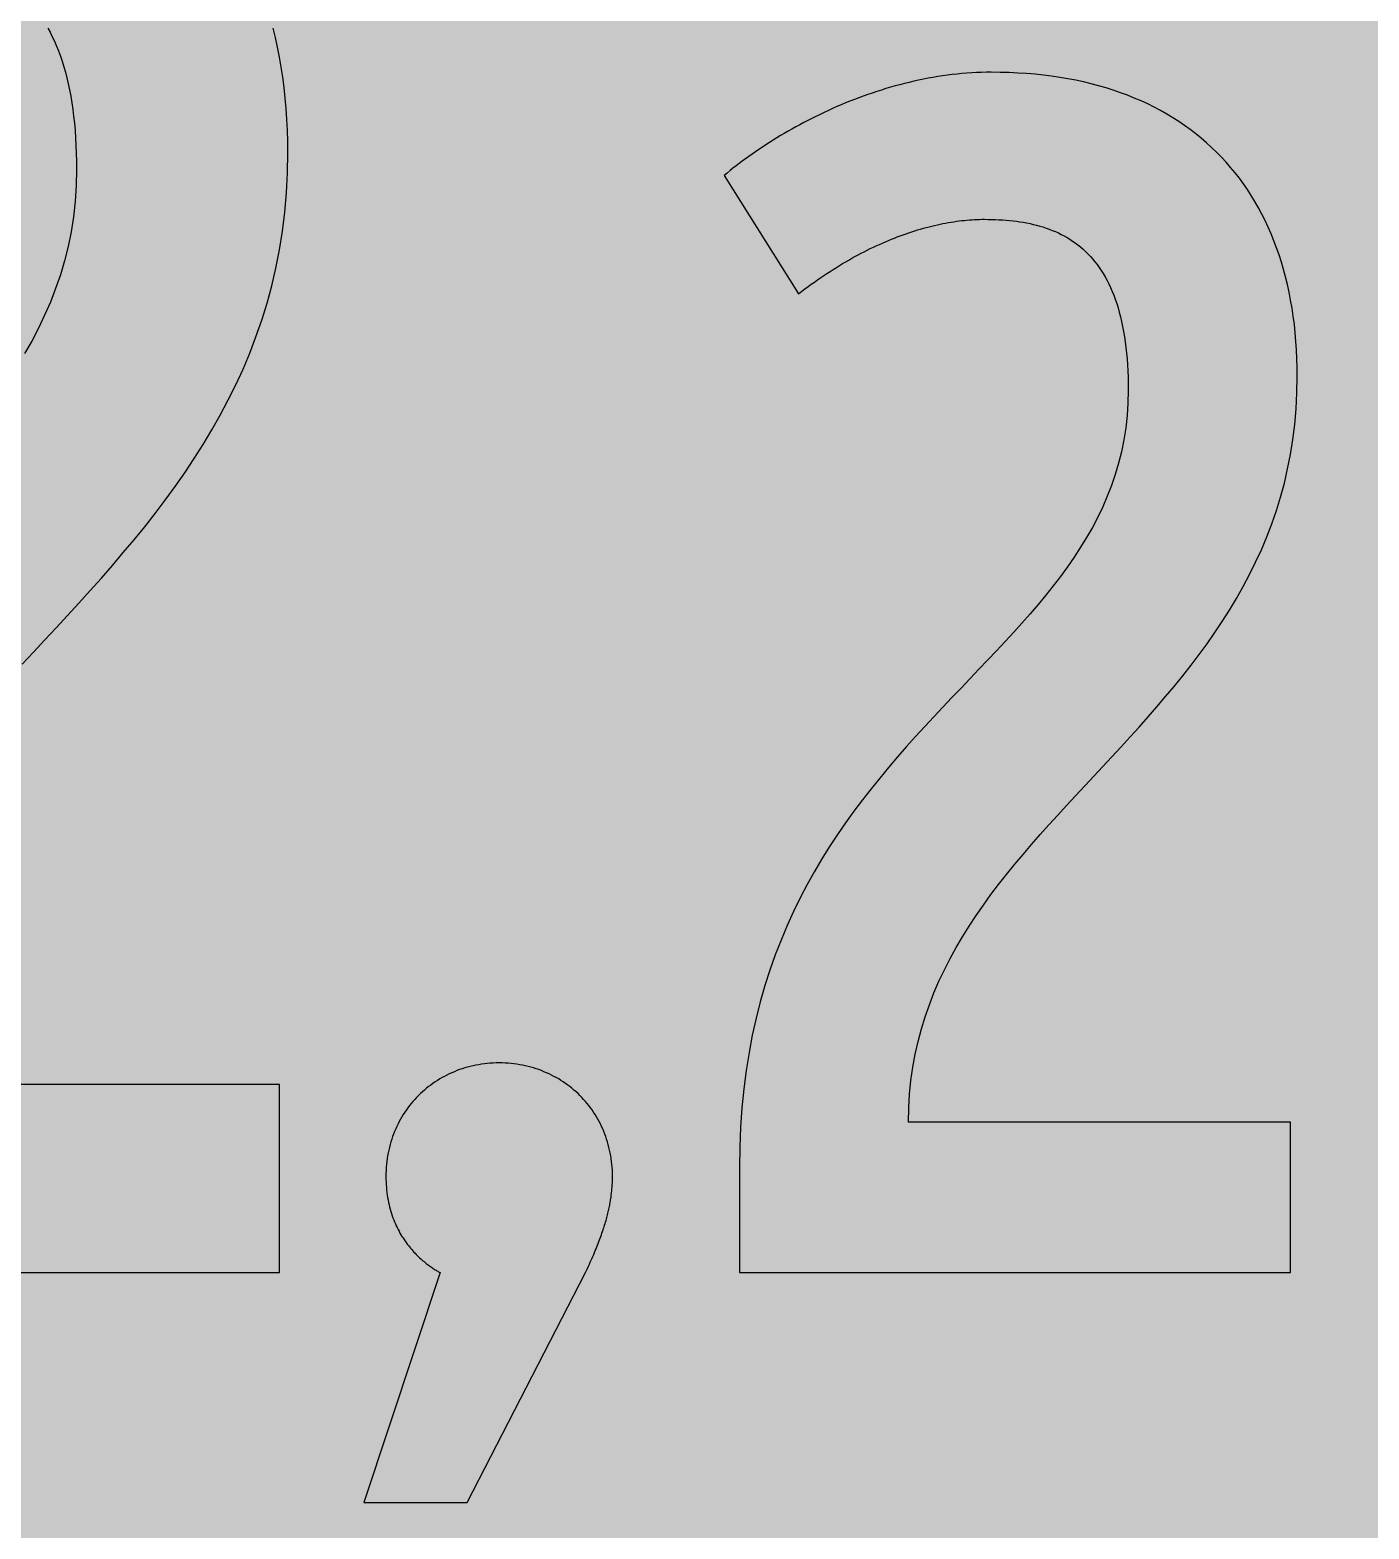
# Model space of a CAD drawing. Header units: millimetres. Extents: x 0 to 212, y 0 to 212.
# Drawn here: x 67.1 to 134.2, y 57.8 to 132.8 of the extents above; entities that cross this region are included whole.
import ezdxf

# ---------------------------------------------------------------- set-up
doc = ezdxf.new("R2010")
doc.units = ezdxf.units.MM

msp = doc.modelspace()

# ---------------------------------------------------------------- hatches: boundary and pattern name
for color, points in [(254, [(211.7189, 105.8869), (211.709, 107.2007), (211.6861, 108.5139), (211.6455, 109.8245), (211.5871, 111.1326), (211.5134, 112.4407), (211.4245, 113.7437), (211.3204, 115.0468), (211.201, 116.3447), (211.0638, 117.6426), (210.9114, 118.9355), (210.7413, 120.2258), (210.5584, 121.5136), (210.3577, 122.7988), (210.1418, 124.079), (209.9107, 125.3566), (209.6643, 126.6292), (209.4027, 127.8992), (209.1258, 129.1641), (208.8337, 130.4239), (208.5264, 131.6812), (208.2038, 132.936), (207.866, 134.1831), (207.5104, 135.4277), (207.1421, 136.6647), (206.7611, 137.8991), (206.3623, 139.1285), (205.9483, 140.3502), (205.5216, 141.5694), (205.0771, 142.781), (204.6199, 143.9901), (204.1474, 145.1915), (203.6623, 146.3853), (203.1619, 147.574), (202.6463, 148.7576), (202.1154, 149.9362), (201.5693, 151.1046), (201.0105, 152.2705), (200.439, 153.4262), (199.8523, 154.5768), (199.2503, 155.7198), (198.6356, 156.8577), (198.0057, 157.9855), (197.3605, 159.1081), (196.7052, 160.2232), (196.0321, 161.3281), (195.3489, 162.4279), (194.6504, 163.5176), (193.9366, 164.6022), (193.2102, 165.6766), (192.471, 166.7434), (191.7167, 167.8), (190.9521, 168.849), (190.1698, 169.8904), (189.3773, 170.9217), (188.5696, 171.9428), (187.7517, 172.9562), (186.9161, 173.9621), (186.0702, 174.9552), (185.2117, 175.9407), (184.338, 176.9161), (183.454, 177.8838), (182.5549, 178.8389), (181.643, 179.7837), (180.721, 180.7185), (179.7837, 181.643), (178.8389, 182.5549), (177.8838, 183.454), (176.9161, 184.338), (175.9407, 185.2117), (174.9552, 186.0702), (173.9621, 186.9161), (172.9562, 187.7492), (171.9428, 188.5696), (170.9217, 189.3773), (169.8904, 190.1698), (168.849, 190.9496), (167.8, 191.7167), (166.7408, 192.471), (165.6766, 193.2102), (164.6022, 193.9366), (163.5176, 194.6504), (162.4279, 195.3489), (161.3281, 196.0321), (160.2232, 196.7052), (159.1081, 197.3631), (157.9855, 198.0057), (156.8577, 198.6356), (155.7198, 199.2503), (154.5768, 199.8523), (153.4262, 200.439), (152.2705, 201.0131), (151.1046, 201.5719), (149.9362, 202.1154), (148.7576, 202.6463), (147.574, 203.1619), (146.3853, 203.6623), (145.1889, 204.15), (143.9875, 204.6199), (142.781, 205.0796), (141.5694, 205.5216), (140.3502, 205.9483), (139.1285, 206.3623), (137.8991, 206.7611), (136.6647, 207.1446), (135.4252, 207.5129), (134.1831, 207.866), (132.9334, 208.2038), (131.6812, 208.5264), (130.4239, 208.8337), (129.1641, 209.1284), (127.8966, 209.4052), (126.6292, 209.6668), (125.3541, 209.9132), (124.0765, 210.1444), (122.7963, 210.3603), (121.5136, 210.5584), (120.2258, 210.7438), (118.9355, 210.9114), (117.6401, 211.0638), (116.3447, 211.201), (115.0468, 211.3229), (113.7437, 211.4271), (112.4382, 211.516), (111.1326, 211.5896), (109.8245, 211.6455), (108.5113, 211.6861), (107.1982, 211.7115), (105.885, 211.7192), (104.5693, 211.7115), (103.2561, 211.6861), (101.9454, 211.6455), (100.6373, 211.5896), (99.3292, 211.516), (98.0262, 211.4271), (96.7232, 211.3229), (95.4253, 211.201), (94.1273, 211.0638), (92.8345, 210.9114), (91.5441, 210.7438), (90.2564, 210.5584), (88.9711, 210.3603), (87.691, 210.1444), (86.4133, 209.9132), (85.1408, 209.6668), (83.8708, 209.4052), (82.6059, 209.1284), (81.346, 208.8337), (80.0887, 208.5264), (78.834, 208.2038), (77.5868, 207.866), (76.3422, 207.5129), (75.1053, 207.1446), (73.8708, 206.7611), (72.6415, 206.3623), (71.4197, 205.9483), (70.2005, 205.5216), (68.9889, 205.0796), (67.7799, 204.6199), (66.5785, 204.15), (65.3847, 203.6623), (64.196, 203.1619), (63.0123, 202.6463), (61.8338, 202.1154), (60.6628, 201.5719), (59.4995, 201.0131), (58.3438, 200.439), (57.1932, 199.8523), (56.0502, 199.2503), (54.9123, 198.6356), (53.7845, 198.0057), (52.6618, 197.3631), (51.5468, 196.7052), (50.4419, 196.0321), (49.342, 195.3489), (48.2524, 194.6504), (47.1678, 193.9366), (46.0934, 193.2102), (45.0266, 192.471), (43.9699, 191.7167), (42.9209, 190.9496), (41.8795, 190.1698), (40.8483, 189.3773), (39.8272, 188.5696), (38.8137, 187.7492), (37.8079, 186.9161), (36.8148, 186.0702), (35.8292, 185.2117), (34.8539, 184.338), (33.8861, 183.454), (32.9311, 182.5549), (31.9862, 181.643), (31.049, 180.7185), (30.1269, 179.7837), (29.2151, 178.8389), (28.3159, 177.8838), (27.432, 176.9161), (26.5582, 175.9407), (25.6997, 174.9552), (24.8539, 173.9621), (24.0208, 172.9562), (23.2004, 171.9428), (22.3926, 170.9217), (21.6002, 169.8904), (20.8204, 168.849), (20.0533, 167.8), (19.2989, 166.7434), (18.5598, 165.6766), (17.8333, 164.6022), (17.1196, 163.5176), (16.4211, 162.4279), (15.7378, 161.3281), (15.0647, 160.2232), (14.4069, 159.1081), (13.7643, 157.9855), (13.1343, 156.8577), (12.5197, 155.7198), (11.9177, 154.5768), (11.3309, 153.4262), (10.7569, 152.2705), (10.1981, 151.1046), (9.6545, 149.9362), (9.1237, 148.7576), (8.6081, 147.574), (8.1077, 146.3853), (7.62, 145.1915), (7.1501, 143.9901), (6.6904, 142.781), (6.2484, 141.5694), (5.8217, 140.3502), (5.4077, 139.1285), (5.0089, 137.8991), (4.6253, 136.6647), (4.257, 135.4277), (3.904, 134.1831), (3.5662, 132.936), (3.2436, 131.6812), (2.9362, 130.4239), (2.6416, 129.1641), (2.3647, 127.8992), (2.1031, 126.6292), (1.8567, 125.3566), (1.6256, 124.079), (1.4097, 122.7988), (1.2116, 121.5136), (1.0262, 120.2258), (0.8585, 118.9355), (0.7061, 117.6426), (0.569, 116.3447), (0.447, 115.0468), (0.3429, 113.7437), (0.254, 112.4407), (0.1803, 111.1326), (0.1245, 109.8245), (0.0838, 108.5139), (0.0584, 107.2007), (0.0508, 105.885), (0.0584, 104.5718), (0.0838, 103.2586), (0.1245, 101.9454), (0.1803, 100.6373), (0.254, 99.3318), (0.3429, 98.0262), (0.447, 96.7232), (0.569, 95.4253), (0.7061, 94.1299), (0.8585, 92.8345), (1.0262, 91.5441), (1.2116, 90.2564), (1.4097, 88.9737), (1.6256, 87.6935), (1.8567, 86.4159), (2.1031, 85.1408), (2.3647, 83.8733), (2.6416, 82.6059), (2.9362, 81.346), (3.2436, 80.0887), (3.5662, 78.8365), (3.904, 77.5868), (4.257, 76.3448), (4.6253, 75.1053), (5.0089, 73.8708), (5.4077, 72.6415), (5.8217, 71.4197), (6.2484, 70.2005), (6.6904, 68.9889), (7.1501, 67.7824), (7.62, 66.581), (8.1077, 65.3847), (8.6081, 64.196), (9.1237, 63.0123), (9.6545, 61.8338), (10.1981, 60.6654), (10.7569, 59.4995), (11.3309, 58.3438), (11.9177, 57.1932), (12.5197, 56.0502), (13.1343, 54.9123), (13.7643, 53.7845), (14.4069, 52.6618), (15.0647, 51.5468), (15.7378, 50.4419), (16.4211, 49.342), (17.1196, 48.2524), (17.8333, 47.1678), (18.5598, 46.0934), (19.2989, 45.0291), (20.0533, 43.9699), (20.8204, 42.9209), (21.6002, 41.8795), (22.3926, 40.8483), (23.2004, 39.8272), (24.0208, 38.8137), (24.8539, 37.8079), (25.6997, 36.8148), (26.5582, 35.8292), (27.432, 34.8539), (28.3159, 33.8861), (29.2151, 32.9311), (30.1269, 31.9862), (31.049, 31.049), (31.9862, 30.1269), (32.9311, 29.2151), (33.8861, 28.3159), (34.8539, 27.432), (35.8292, 26.5582), (36.8148, 25.6997), (37.8079, 24.8539), (38.8137, 24.0182), (39.8272, 23.2004), (40.8483, 22.3926), (41.8795, 21.6002), (42.9209, 20.8178), (43.9699, 20.0533), (45.0266, 19.2989), (46.0934, 18.5598), (47.1678, 17.8333), (48.2524, 17.1196), (49.342, 16.4211), (50.4419, 15.7378), (51.5468, 15.0647), (52.6618, 14.4094), (53.7845, 13.7643), (54.9123, 13.1343), (56.0502, 12.5197), (57.1932, 11.9177), (58.3438, 11.3309), (59.4995, 10.7594), (60.6628, 10.2006), (61.8338, 9.6545), (63.0123, 9.1237), (64.196, 8.6081), (65.3847, 8.1077), (66.5785, 7.6225), (67.7799, 7.1501), (68.9889, 6.6929), (70.2005, 6.2484), (71.4197, 5.8217), (72.6415, 5.4077), (73.8708, 5.0089), (75.1053, 4.6279), (76.3422, 4.2596), (77.5868, 3.904), (78.834, 3.5662), (80.0887, 3.2436), (81.346, 2.9362), (82.6059, 2.6441), (83.8708, 2.3673), (85.1408, 2.1057), (86.4133, 1.8593), (87.691, 1.6281), (88.9711, 1.4122), (90.2564, 1.2116), (91.5441, 1.0287), (92.8345, 0.8585), (94.1273, 0.7061), (95.4253, 0.569), (96.7232, 0.4496), (98.0262, 0.3454), (99.3292, 0.2565), (100.6373, 0.1829), (101.9454, 0.1245), (103.2561, 0.0838), (104.5693, 0.061), (105.885, 0.0533), (107.1982, 0.061), (108.5113, 0.0838), (109.8245, 0.1245), (111.1326, 0.1829), (112.4382, 0.2565), (113.7437, 0.3454), (115.0468, 0.4496), (116.3447, 0.569), (117.6401, 0.7061), (118.9355, 0.8585), (120.2258, 1.0287), (121.5136, 1.2116), (122.7963, 1.4122), (124.0765, 1.6281), (125.3541, 1.8593), (126.6292, 2.1057), (127.8966, 2.3673), (129.1641, 2.6441), (130.4239, 2.9362), (131.6812, 3.2436), (132.9334, 3.5662), (134.1831, 3.904), (135.4252, 4.2596), (136.6647, 4.6279), (137.8991, 5.0089), (139.1285, 5.4077), (140.3502, 5.8217), (141.5694, 6.2484), (142.781, 6.6929), (143.9875, 7.1501), (145.1889, 7.6225), (146.3853, 8.1077), (147.574, 8.6081), (148.7576, 9.1237), (149.9362, 9.6545), (151.1046, 10.2006), (152.2705, 10.7594), (153.4262, 11.3309), (154.5768, 11.9177), (155.7198, 12.5197), (156.8577, 13.1343), (157.9855, 13.7643), (159.1081, 14.4094), (160.2232, 15.0647), (161.3281, 15.7378), (162.4279, 16.4211), (163.5176, 17.1196), (164.6022, 17.8333), (165.6766, 18.5598), (166.7408, 19.2989), (167.8, 20.0533), (168.849, 20.8178), (169.8904, 21.6002), (170.9217, 22.3926), (171.9428, 23.2004), (172.9562, 24.0182), (173.9621, 24.8539), (174.9552, 25.6997), (175.9407, 26.5582), (176.9161, 27.432), (177.8838, 28.3159), (178.8389, 29.2151), (179.7837, 30.1269), (180.721, 31.049), (181.643, 31.9862), (182.5549, 32.9311), (183.454, 33.8861), (184.338, 34.8539), (185.2117, 35.8292), (186.0702, 36.8148), (186.9161, 37.8079), (187.7517, 38.8137), (188.5696, 39.8272), (189.3773, 40.8483), (190.1698, 41.8795), (190.9521, 42.9209), (191.7167, 43.9699), (192.471, 45.0291), (193.2102, 46.0934), (193.9366, 47.1678), (194.6504, 48.2524), (195.3489, 49.342), (196.0321, 50.4419), (196.7052, 51.5468), (197.3605, 52.6618), (198.0057, 53.7845), (198.6356, 54.9123), (199.2503, 56.0502), (199.8523, 57.1932), (200.439, 58.3438), (201.0105, 59.4995), (201.5693, 60.6654), (202.1154, 61.8338), (202.6463, 63.0123), (203.1619, 64.196), (203.6623, 65.3847), (204.1474, 66.581), (204.6199, 67.7824), (205.0771, 68.9889), (205.5216, 70.2005), (205.9483, 71.4197), (206.3623, 72.6415), (206.7611, 73.8708), (207.1421, 75.1053), (207.5104, 76.3448), (207.866, 77.5868), (208.2038, 78.8365), (208.5264, 80.0887), (208.8337, 81.346), (209.1258, 82.6059), (209.4027, 83.8733), (209.6643, 85.1408), (209.9107, 86.4159), (210.1418, 87.6935), (210.3577, 88.9737), (210.5584, 90.2564), (210.7413, 91.5441), (210.9114, 92.8345), (211.0638, 94.1299), (211.201, 95.4253), (211.3204, 96.7232), (211.4245, 98.0262), (211.5134, 99.3318), (211.5871, 100.6373), (211.6455, 101.9454), (211.6861, 103.2586), (211.709, 104.5718), (211.7166, 105.885)]), (59, [(60.4492, 136.5412), (60.6755, 136.5377), (60.9016, 136.5352), (61.1276, 136.5275), (61.3512, 136.5174), (61.5747, 136.5047), (61.7957, 136.4894), (62.0141, 136.4691), (62.2325, 136.4463), (62.4484, 136.4183), (62.6618, 136.3878), (62.8752, 136.3548), (63.086, 136.3142), (63.2943, 136.2735), (63.5, 136.2253), (63.7057, 136.1745), (63.9064, 136.1211), (64.1071, 136.0602), (64.3026, 135.9941), (64.4982, 135.9256), (64.6913, 135.8519), (64.8818, 135.7732), (65.0672, 135.6868), (65.2526, 135.5979), (65.4329, 135.5014), (65.6107, 135.4023), (65.786, 135.2956), (65.9587, 135.1813), (66.1289, 135.0645), (66.294, 134.94), (66.4566, 134.808), (66.6166, 134.6733), (66.7715, 134.5286), (66.9239, 134.3787), (67.0712, 134.2238), (67.216, 134.0612), (67.3557, 133.891), (67.4929, 133.7132), (67.6275, 133.5303), (67.757, 133.3373), (67.8815, 133.1392), (68.0009, 132.9334), (68.1177, 132.7201), (68.2295, 132.4991), (68.3387, 132.2705), (68.4403, 132.0317), (68.5394, 131.7879), (68.6333, 131.5339), (68.7222, 131.2723), (68.8061, 131.0005), (68.8873, 130.7236), (68.961, 130.4341), (69.0296, 130.1394), (69.0956, 129.8321), (69.154, 129.5197), (69.2074, 129.1946), (69.2556, 128.8618), (69.2988, 128.5215), (69.3369, 128.1684), (69.3699, 127.8077), (69.3953, 127.4369), (69.4157, 127.0533), (69.4309, 126.6622), (69.4411, 126.2609), (69.4436, 125.8494), (69.4258, 125.0417), (69.375, 124.2543), (69.2887, 123.4846), (69.1693, 122.7328), (69.022, 121.9962), (68.8416, 121.2799), (68.6333, 120.5763), (68.3971, 119.888), (68.1355, 119.2124), (67.8459, 118.5494), (67.5335, 117.8992), (67.1982, 117.2591), (66.8376, 116.6292), (66.4591, 116.0094), (66.0603, 115.3973), (65.6412, 114.7928), (65.2043, 114.1933), (64.7497, 113.6015), (64.2823, 113.0122), (63.7972, 112.428), (63.3019, 111.8464), (62.7913, 111.2672), (62.2732, 110.6907), (61.7423, 110.1141), (61.2038, 109.535), (60.6552, 108.9558), (60.1015, 108.3742), (59.5427, 107.7874), (58.9788, 107.2007), (58.4124, 106.6063), (57.8434, 106.0069), (57.2719, 105.3998), (56.703, 104.7852), (56.134, 104.1629), (55.5676, 103.5304), (55.0037, 102.8878), (54.4424, 102.235), (53.8912, 101.5695), (53.3425, 100.8913), (52.8041, 100.2005), (52.2732, 99.4918), (51.7525, 98.7704), (51.2445, 98.0313), (50.7467, 97.2769), (50.2641, 96.5022), (49.7942, 95.7097), (49.342, 94.8969), (48.9052, 94.0613), (48.4861, 93.2053), (48.0873, 92.329), (47.7063, 91.4273), (47.3481, 90.5002), (47.0129, 89.5502), (46.7004, 88.5723), (46.4109, 87.5665), (46.1493, 86.5353), (45.913, 85.4735), (45.7048, 84.3839), (45.5244, 83.2637), (45.3746, 82.1106), (45.2577, 80.9244), (45.1714, 79.7077), (45.1206, 78.4555), (45.1028, 77.1677), (45.1033, 70.6092), (79.6036, 70.6092), (79.6036, 80.028), (55.6867, 80.028), (55.7022, 80.9142), (55.7555, 81.7829), (55.8419, 82.6338), (55.9587, 83.4644), (56.1086, 84.2797), (56.2864, 85.0798), (56.4947, 85.8622), (56.7309, 86.6292), (56.9951, 87.3811), (57.2821, 88.1202), (57.5945, 88.8467), (57.9323, 89.5604), (58.2905, 90.2614), (58.6689, 90.9523), (59.0702, 91.633), (59.4893, 92.3036), (59.9262, 92.9665), (60.3783, 93.6193), (60.8482, 94.267), (61.3308, 94.9046), (61.8287, 95.5396), (62.3367, 96.1669), (62.8574, 96.7892), (63.3882, 97.4065), (63.9267, 98.0237), (64.4728, 98.6358), (65.0265, 99.2454), (65.5853, 99.855), (66.1492, 100.4621), (66.7156, 101.0717), (67.2871, 101.6813), (67.8561, 102.2909), (68.4276, 102.903), (68.9966, 103.5177), (69.563, 104.1375), (70.1269, 104.7598), (70.6857, 105.3871), (71.2394, 106.0221), (71.7855, 106.6622), (72.324, 107.3074), (72.8548, 107.9627), (73.3755, 108.6256), (73.8835, 109.2962), (74.3814, 109.9769), (74.864, 110.6678), (75.3339, 111.3714), (75.786, 112.0851), (76.2229, 112.8116), (76.642, 113.5532), (77.0433, 114.3076), (77.4217, 115.0747), (77.7799, 115.857), (78.1177, 116.6571), (78.4301, 117.4725), (78.7171, 118.3081), (78.9813, 119.159), (79.2175, 120.0277), (79.4258, 120.9167), (79.6036, 121.826), (79.7535, 122.7557), (79.8728, 123.7082), (79.9567, 124.681), (80.01, 125.6792), (80.0278, 126.6977), (80.0227, 127.2591), (80.0075, 127.8153), (79.9795, 128.3614), (79.944, 128.8999), (79.8982, 129.4308), (79.8424, 129.9566), (79.7763, 130.4722), (79.6976, 130.9802), (79.6112, 131.4806), (79.5147, 131.9733), (79.4106, 132.4585), (79.2937, 132.936), (79.1667, 133.4059), (79.0321, 133.8656), (78.8848, 134.3203), (78.7298, 134.7648), (78.5647, 135.2017), (78.392, 135.6309), (78.2066, 136.05), (78.0136, 136.4615), (77.8104, 136.8654), (77.5995, 137.2616), (77.3786, 137.6477), (77.1474, 138.0287), (76.9061, 138.397), (76.6572, 138.7602), (76.4007, 139.1133), (76.1314, 139.4562), (75.8571, 139.7914), (75.5701, 140.1191), (75.2754, 140.4391), (74.9732, 140.7465), (74.6608, 141.0487), (74.3407, 141.3408), (74.0105, 141.6228), (73.6727, 141.8971), (73.3247, 142.1613), (72.9691, 142.4178), (72.6059, 142.6642), (72.2351, 142.9029), (71.8541, 143.129), (71.4629, 143.35), (71.0667, 143.5583), (70.6603, 143.7589), (70.2462, 143.952), (69.8221, 144.1323), (69.3928, 144.305), (68.9534, 144.4676), (68.5063, 144.6225), (68.0517, 144.7648), (67.5894, 144.8994), (67.1195, 145.0238), (66.6394, 145.1381), (66.1543, 145.2448), (65.659, 145.3388), (65.1586, 145.4252), (64.6481, 145.4988), (64.1325, 145.5649), (63.6067, 145.6207), (63.0733, 145.6665), (62.5348, 145.702), (61.9862, 145.7274), (61.4324, 145.7427), (60.8711, 145.7477), (60.5638, 145.7452), (60.2564, 145.7376), (59.9491, 145.7274), (59.6443, 145.7096), (59.3369, 145.6893), (59.0321, 145.6639), (58.7273, 145.636), (58.4251, 145.6004), (58.1203, 145.5623), (57.818, 145.5217), (57.5183, 145.4734), (57.216, 145.4252), (56.9189, 145.3693), (56.6191, 145.3134), (56.322, 145.2499), (56.0248, 145.1864), (55.7301, 145.1178), (55.4355, 145.0442), (55.1434, 144.9705), (54.8513, 144.8892), (54.5617, 144.8079), (54.2722, 144.7216), (53.9852, 144.6352), (53.7007, 144.5438), (53.4162, 144.4473), (53.1343, 144.3507), (52.8523, 144.2517), (52.5755, 144.1475), (52.2986, 144.0434), (52.0217, 143.9342), (51.75, 143.8224), (51.4782, 143.7107), (51.2089, 143.5964), (50.9397, 143.477), (50.6755, 143.3576), (50.4139, 143.2357), (50.1523, 143.1138), (49.8932, 142.9868), (49.6367, 142.8598), (49.3827, 142.7302), (49.1312, 142.5981), (48.8823, 142.4661), (48.6359, 142.3314), (48.3946, 142.1968), (48.1533, 142.0597), (47.9146, 141.92), (47.6783, 141.7803), (47.4447, 141.6406), (47.2161, 141.4983), (46.99, 141.3561), (46.7639, 141.2113), (46.543, 141.0665), (46.3271, 140.9217), (46.1112, 140.7744), (45.9003, 140.6271), (45.6921, 140.4798), (45.4863, 140.3325), (45.2857, 140.1851), (45.0875, 140.0353), (44.892, 139.888), (44.7015, 139.7381), (44.5135, 139.5908), (44.3281, 139.4409), (44.1477, 139.2911), (48.8075, 131.8849), (49.0042, 132.0368), (49.2023, 132.1867), (49.4005, 132.3315), (49.5986, 132.4762), (49.7967, 132.6185), (49.9923, 132.7556), (50.1904, 132.8928), (50.3885, 133.0249), (50.5841, 133.157), (50.7797, 133.284), (50.9753, 133.4084), (51.1708, 133.5329), (51.3664, 133.6523), (51.562, 133.7691), (51.755, 133.8834), (51.9506, 133.9952), (52.1437, 134.1044), (52.3367, 134.2111), (52.5297, 134.3152), (52.7202, 134.4168), (52.9133, 134.5159), (53.1038, 134.6124), (53.2943, 134.7064), (53.4848, 134.7978), (53.6753, 134.8867), (53.8632, 134.9756), (54.0512, 135.0594), (54.2392, 135.1407), (54.4271, 135.2194), (54.6125, 135.2956), (54.798, 135.3693), (54.9834, 135.443), (55.1688, 135.5115), (55.3517, 135.5776), (55.5346, 135.6436), (55.7174, 135.7071), (55.8978, 135.7655), (56.0807, 135.824), (56.2585, 135.8798), (56.4388, 135.9306), (56.6166, 135.9814), (56.7944, 136.0297), (56.9697, 136.078), (57.1475, 136.1211), (57.3202, 136.1618), (57.4954, 136.2024), (57.6682, 136.238), (57.8409, 136.2735), (58.0111, 136.3066), (58.1812, 136.337), (58.3489, 136.365), (58.5191, 136.3904), (58.6842, 136.4158), (58.8518, 136.4361), (59.0144, 136.4564), (59.1795, 136.4742), (59.342, 136.4894), (59.5046, 136.5021), (59.6646, 136.5148), (59.8221, 136.5225), (59.9821, 136.5301), (60.137, 136.5352), (60.2945, 136.5377), (60.4469, 136.5402)]), (59, [(114.9174, 123.3562), (115.0976, 123.3526), (115.2804, 123.35), (115.4608, 123.3449), (115.6386, 123.3373), (115.8164, 123.3272), (115.9942, 123.3145), (116.1694, 123.2967), (116.3422, 123.2789), (116.5174, 123.2586), (116.6876, 123.2332), (116.8578, 123.2052), (117.0254, 123.1748), (117.1931, 123.1417), (117.3582, 123.1036), (117.5207, 123.063), (117.6833, 123.0198), (117.8433, 122.9716), (118.0008, 122.9182), (118.1557, 122.8623), (118.3107, 122.8039), (118.4631, 122.7404), (118.6129, 122.6718), (118.7602, 122.6007), (118.905, 122.5245), (119.0473, 122.4432), (119.187, 122.3594), (119.3241, 122.268), (119.4613, 122.174), (119.5934, 122.0749), (119.7229, 121.9708), (119.8499, 121.8616), (119.9744, 121.7447), (120.0963, 121.6254), (120.2157, 121.5009), (120.33, 121.3714), (120.4443, 121.2342), (120.5535, 121.0945), (120.6602, 120.9472), (120.7618, 120.7922), (120.8608, 120.6348), (120.9573, 120.4697), (121.0513, 120.2995), (121.1402, 120.1217), (121.2266, 119.9388), (121.3104, 119.7483), (121.3891, 119.5527), (121.4628, 119.3495), (121.5365, 119.1387), (121.6025, 118.9228), (121.666, 118.6993), (121.727, 118.4707), (121.7828, 118.2319), (121.8336, 117.9881), (121.8794, 117.7366), (121.9225, 117.4775), (121.9632, 117.2134), (121.9962, 116.9391), (122.0267, 116.6571), (122.0521, 116.3676), (122.0749, 116.0704), (122.0902, 115.7656), (122.1029, 115.4532), (122.1105, 115.1331), (122.113, 114.8029), (122.0978, 114.1552), (122.0572, 113.5253), (121.9886, 112.9106), (121.8946, 112.3086), (121.7752, 111.7194), (121.6304, 111.1453), (121.4653, 110.584), (121.2748, 110.0328), (121.064, 109.4918), (120.8354, 108.9609), (120.584, 108.4402), (120.3147, 107.9297), (120.0277, 107.4268), (119.7254, 106.9289), (119.4054, 106.4387), (119.0701, 105.9561), (118.7196, 105.476), (118.3564, 105.0036), (117.983, 104.5312), (117.5944, 104.0638), (117.1981, 103.599), (116.7917, 103.1367), (116.3752, 102.6744), (115.951, 102.2121), (115.5192, 101.7499), (115.0823, 101.2876), (114.6378, 100.8202), (114.1908, 100.3529), (113.7412, 99.883), (113.2865, 99.408), (112.8319, 98.9279), (112.3747, 98.4428), (111.92, 97.95), (111.4628, 97.4522), (111.0107, 96.9467), (110.5586, 96.4336), (110.1115, 95.9104), (109.6696, 95.377), (109.2327, 94.836), (108.8009, 94.2823), (108.3767, 93.7158), (107.9602, 93.1393), (107.5538, 92.5474), (107.155, 91.9429), (106.7689, 91.3232), (106.393, 90.6882), (106.0298, 90.0379), (105.6818, 89.3724), (105.3465, 88.6866), (105.0265, 87.9856), (104.7242, 87.2642), (104.4372, 86.5226), (104.1679, 85.7606), (103.9165, 84.9808), (103.6853, 84.1756), (103.4771, 83.3501), (103.2866, 82.5017), (103.1215, 81.628), (102.9767, 80.7314), (102.8573, 79.8093), (102.7633, 78.8619), (102.6947, 77.8866), (102.6541, 76.8858), (102.6389, 75.8571), (102.6403, 70.6092), (130.2424, 70.6092), (130.2424, 78.1442), (111.107, 78.1442), (111.1199, 78.8543), (111.1606, 79.5477), (111.2291, 80.2284), (111.3257, 80.8939), (111.4425, 81.5467), (111.5873, 82.1842), (111.7524, 82.8116), (111.9429, 83.4238), (112.1537, 84.0257), (112.3823, 84.6176), (112.6338, 85.1992), (112.903, 85.7707), (113.19, 86.3321), (113.4923, 86.8832), (113.8123, 87.4293), (114.1476, 87.9653), (114.4981, 88.4936), (114.8613, 89.0168), (115.2347, 89.535), (115.6233, 90.0455), (116.0196, 90.551), (116.426, 91.0539), (116.8425, 91.5518), (117.2667, 92.0471), (117.6985, 92.5398), (118.1354, 93.03), (118.5799, 93.5177), (119.0269, 94.0054), (119.4765, 94.4905), (119.9312, 94.9782), (120.3858, 95.4659), (120.843, 95.9536), (121.2977, 96.4438), (121.7549, 96.9366), (122.207, 97.4319), (122.6591, 97.9297), (123.1062, 98.4326), (123.5481, 98.9381), (123.985, 99.4512), (124.4168, 99.9668), (124.841, 100.4926), (125.2576, 101.0209), (125.664, 101.5594), (126.0627, 102.1029), (126.4488, 102.6566), (126.8247, 103.218), (127.188, 103.7895), (127.5359, 104.3711), (127.8712, 104.963), (128.1913, 105.5675), (128.4935, 106.1822), (128.7805, 106.8095), (129.0498, 107.4471), (129.3012, 108.0999), (129.5324, 108.7679), (129.7432, 109.4486), (129.9312, 110.1446), (130.0963, 110.8558), (130.241, 111.5847), (130.3604, 112.3264), (130.4544, 113.0884), (130.523, 113.8682), (130.5636, 114.6658), (130.5789, 115.4811), (130.5738, 115.9307), (130.5611, 116.3726), (130.5408, 116.8121), (130.5128, 117.2413), (130.4747, 117.668), (130.4315, 118.0871), (130.3782, 118.5012), (130.3172, 118.9076), (130.2461, 119.3063), (130.1699, 119.7026), (130.0836, 120.0887), (129.9921, 120.4722), (129.8905, 120.8456), (129.7813, 121.2164), (129.667, 121.5771), (129.5425, 121.9327), (129.4105, 122.2832), (129.2708, 122.6261), (129.1234, 122.9614), (128.9685, 123.2916), (128.8059, 123.6142), (128.6358, 123.9317), (128.4605, 124.2416), (128.2751, 124.5438), (128.082, 124.841), (127.8839, 125.1306), (127.6782, 125.4125), (127.4623, 125.6868), (127.2413, 125.9561), (127.0152, 126.2177), (126.779, 126.4717), (126.5352, 126.7206), (126.2863, 126.9594), (126.0297, 127.193), (125.7656, 127.4191), (125.4963, 127.6401), (125.2195, 127.8509), (124.935, 128.0566), (124.6429, 128.2522), (124.3457, 128.4427), (124.0409, 128.6256), (123.7285, 128.8009), (123.411, 128.9685), (123.0859, 129.1311), (122.7557, 129.2835), (122.4178, 129.4282), (122.0724, 129.5654), (121.7219, 129.6975), (121.3637, 129.8194), (121.0005, 129.9337), (120.6297, 130.0404), (120.2538, 130.142), (119.8702, 130.2334), (119.4816, 130.3172), (119.0854, 130.3934), (118.684, 130.462), (118.2776, 130.523), (117.8636, 130.5738), (117.4445, 130.6195), (117.0178, 130.6551), (116.586, 130.683), (116.1491, 130.7033), (115.7046, 130.716), (115.255, 130.7211), (115.0087, 130.7186), (114.7623, 130.7135), (114.5184, 130.7033), (114.2721, 130.6906), (114.0282, 130.6728), (113.7844, 130.6525), (113.5405, 130.6297), (113.2967, 130.6017), (113.0554, 130.5712), (112.8141, 130.5382), (112.5728, 130.5027), (112.3315, 130.462), (112.0927, 130.4188), (111.854, 130.3731), (111.6152, 130.3223), (111.379, 130.2715), (111.1428, 130.2156), (110.9066, 130.1572), (110.6729, 130.0963), (110.4392, 130.0353), (110.2081, 129.9693), (109.9769, 129.9007), (109.7483, 129.8296), (109.5197, 129.7559), (109.2911, 129.6797), (109.0651, 129.6035), (108.8415, 129.5222), (108.618, 129.4409), (108.397, 129.3546), (108.1761, 129.2682), (107.9576, 129.1819), (107.7392, 129.0904), (107.5258, 128.999), (107.3099, 128.905), (107.0991, 128.8085), (106.8883, 128.712), (106.68, 128.6129), (106.4743, 128.5113), (106.2685, 128.4097), (106.0653, 128.3056), (105.8647, 128.2014), (105.664, 128.0947), (105.4684, 127.9881), (105.2728, 127.8788), (105.0798, 127.7696), (104.8893, 127.6579), (104.7013, 127.5461), (104.5159, 127.4343), (104.3305, 127.32), (104.1502, 127.2057), (103.9698, 127.0914), (103.7946, 126.9746), (103.6193, 126.8578), (103.4466, 126.7409), (103.2789, 126.6241), (103.1113, 126.5072), (102.9487, 126.3879), (102.7862, 126.271), (102.6287, 126.1516), (102.4712, 126.0323), (102.3188, 125.9129), (102.169, 125.7935), (102.0216, 125.6741), (101.8769, 125.5547), (105.6047, 119.6301), (105.7631, 119.7508), (105.9205, 119.8702), (106.078, 119.9871), (106.238, 120.1039), (106.3955, 120.2157), (106.553, 120.3274), (106.7105, 120.4366), (106.868, 120.5433), (107.0254, 120.6475), (107.1829, 120.7491), (107.3379, 120.8507), (107.4953, 120.9472), (107.6503, 121.0437), (107.8078, 121.1377), (107.9627, 121.2291), (108.1176, 121.318), (108.2726, 121.4069), (108.4275, 121.4907), (108.5825, 121.5746), (108.7349, 121.6558), (108.8873, 121.7346), (109.0422, 121.8133), (109.1946, 121.887), (109.347, 121.9606), (109.4969, 122.0318), (109.6493, 122.1029), (109.7991, 122.1689), (109.949, 122.235), (110.0988, 122.2985), (110.2487, 122.3594), (110.3986, 122.4178), (110.5459, 122.4763), (110.6932, 122.5321), (110.8405, 122.5855), (110.9853, 122.6363), (111.1326, 122.6871), (111.2774, 122.7353), (111.4222, 122.7811), (111.567, 122.8268), (111.7092, 122.8674), (111.8514, 122.9081), (111.9937, 122.9462), (112.1359, 122.9843), (112.2756, 123.0198), (112.4153, 123.0528), (112.555, 123.0833), (112.6922, 123.1138), (112.8293, 123.1417), (112.9665, 123.1671), (113.1037, 123.1925), (113.2383, 123.2154), (113.3729, 123.2357), (113.505, 123.256), (113.6396, 123.2738), (113.7717, 123.2891), (113.9012, 123.3018), (114.0308, 123.3145), (114.1603, 123.3246), (114.2898, 123.3348), (114.4168, 123.3424), (114.5438, 123.3475), (114.6683, 123.3526), (114.7928, 123.3551), (114.9172, 123.3551)]), (59, [(84.9383, 75.4348), (84.9376, 75.2907), (84.9427, 75.1535), (84.9503, 75.0164), (84.9579, 74.8817), (84.9706, 74.7497), (84.9859, 74.6201), (85.0036, 74.4931), (85.0214, 74.3687), (85.0443, 74.2467), (85.0671, 74.1248), (85.0925, 74.008), (85.1205, 73.8937), (85.151, 73.7794), (85.184, 73.6676), (85.217, 73.5609), (85.2526, 73.4543), (85.2907, 73.3476), (85.3288, 73.246), (85.3694, 73.1469), (85.4126, 73.0479), (85.4558, 72.9539), (85.4989, 72.8599), (85.5472, 72.7685), (85.5929, 72.6796), (85.6412, 72.5907), (85.692, 72.5068), (85.7402, 72.423), (85.7936, 72.3417), (85.8444, 72.263), (85.8977, 72.1843), (85.9511, 72.1106), (86.0069, 72.0369), (86.0603, 71.9658), (86.1162, 71.8947), (86.172, 71.8287), (86.2279, 71.7626), (86.2838, 71.6991), (86.3397, 71.6356), (86.3981, 71.5747), (86.454, 71.5162), (86.5099, 71.4604), (86.5683, 71.4045), (86.6242, 71.3511), (86.68, 71.3003), (86.7359, 71.2521), (86.7918, 71.2038), (86.8477, 71.1556), (86.901, 71.1124), (86.9544, 71.0692), (87.0077, 71.026), (87.061, 70.9879), (87.1118, 70.9498), (87.1652, 70.9117), (87.2134, 70.8762), (87.2617, 70.8431), (87.31, 70.8127), (87.3582, 70.7822), (87.4039, 70.7517), (87.4471, 70.7238), (87.4903, 70.6984), (87.5309, 70.673), (87.5716, 70.6501), (87.6097, 70.6272), (87.6452, 70.6069), (83.8369, 59.0942), (89.002, 59.0942), (94.929, 70.6092), (94.9782, 70.7136), (95.029, 70.8203), (95.0773, 70.9219), (95.1255, 71.026), (95.1713, 71.1276), (95.2144, 71.2267), (95.2602, 71.3257), (95.3008, 71.4223), (95.344, 71.5188), (95.3846, 71.6128), (95.4227, 71.7067), (95.4608, 71.8007), (95.4989, 71.8922), (95.5345, 71.9811), (95.57, 72.07), (95.6031, 72.1589), (95.6361, 72.2452), (95.6691, 72.3316), (95.6996, 72.4179), (95.7301, 72.5018), (95.758, 72.583), (95.7859, 72.6643), (95.8139, 72.7456), (95.8393, 72.8269), (95.8647, 72.9056), (95.8901, 72.9844), (95.9129, 73.0606), (95.9358, 73.1368), (95.9587, 73.213), (95.979, 73.2866), (95.9993, 73.3603), (96.0171, 73.4339), (96.0374, 73.5051), (96.0552, 73.5762), (96.0704, 73.6473), (96.0882, 73.7159), (96.1034, 73.7845), (96.1161, 73.853), (96.1314, 73.9216), (96.1441, 73.9877), (96.1568, 74.0537), (96.1695, 74.1197), (96.1796, 74.1858), (96.1898, 74.2493), (96.2, 74.3128), (96.2101, 74.3763), (96.2177, 74.4398), (96.2254, 74.5007), (96.233, 74.5617), (96.2406, 74.6227), (96.2457, 74.6836), (96.2508, 74.7446), (96.2558, 74.803), (96.2609, 74.8614), (96.266, 74.9224), (96.2685, 74.9808), (96.2736, 75.0367), (96.2762, 75.0951), (96.2787, 75.1535), (96.2787, 75.2094), (96.2812, 75.2653), (96.2812, 75.3212), (96.2812, 75.377), (96.2812, 75.4329), (96.2812, 75.5828), (96.2762, 75.7326), (96.266, 75.88), (96.2533, 76.0273), (96.2381, 76.1721), (96.2203, 76.3168), (96.1974, 76.4591), (96.1695, 76.6013), (96.1415, 76.741), (96.1085, 76.8782), (96.073, 77.0153), (96.0349, 77.1525), (95.9917, 77.2846), (95.9485, 77.4167), (95.9002, 77.5487), (95.8494, 77.6757), (95.7936, 77.8027), (95.7377, 77.9297), (95.6767, 78.0517), (95.6158, 78.1736), (95.5497, 78.293), (95.4811, 78.4123), (95.41, 78.5266), (95.3364, 78.6409), (95.2602, 78.7527), (95.1789, 78.8619), (95.0976, 78.9711), (95.0138, 79.0753), (94.9274, 79.1794), (94.8385, 79.281), (94.7471, 79.3801), (94.6531, 79.4766), (94.5566, 79.5706), (94.4575, 79.662), (94.3559, 79.7509), (94.2518, 79.8373), (94.1476, 79.9211), (94.041, 80.0024), (93.9292, 80.0837), (93.8174, 80.1599), (93.7031, 80.2335), (93.5888, 80.3046), (93.4695, 80.3732), (93.3501, 80.4367), (93.2282, 80.5002), (93.1062, 80.5612), (92.9792, 80.6171), (92.8522, 80.6704), (92.7252, 80.7237), (92.5932, 80.772), (92.4611, 80.8152), (92.3265, 80.8584), (92.1918, 80.8965), (92.0547, 80.932), (91.9175, 80.965), (91.7778, 80.993), (91.6356, 81.0184), (91.4933, 81.0412), (91.3486, 81.0616), (91.2038, 81.0768), (91.0565, 81.0895), (90.9091, 81.0971), (90.7593, 81.1047), (90.6094, 81.1047), (90.4596, 81.1047), (90.3097, 81.0971), (90.1624, 81.0895), (90.0151, 81.0768), (89.8703, 81.0616), (89.7255, 81.0412), (89.5833, 81.0184), (89.441, 80.993), (89.3013, 80.965), (89.1642, 80.932), (89.027, 80.8965), (88.8898, 80.8584), (88.7578, 80.8152), (88.6257, 80.772), (88.4936, 80.7237), (88.3666, 80.6704), (88.2396, 80.6171), (88.1126, 80.5612), (87.9907, 80.5002), (87.8688, 80.4367), (87.7494, 80.3732), (87.63, 80.3046), (87.5157, 80.2335), (87.4014, 80.1599), (87.2896, 80.0837), (87.1804, 80.0024), (87.0712, 79.9211), (86.9671, 79.8373), (86.8629, 79.7509), (86.7613, 79.662), (86.6623, 79.5706), (86.5657, 79.4766), (86.4718, 79.3801), (86.3803, 79.281), (86.2914, 79.1794), (86.2051, 79.0753), (86.1212, 78.9711), (86.04, 78.8619), (85.9612, 78.7527), (85.8825, 78.6409), (85.8088, 78.5266), (85.7377, 78.4123), (85.6691, 78.293), (85.6056, 78.1736), (85.5421, 78.0517), (85.4812, 77.9297), (85.4253, 77.8027), (85.3719, 77.6757), (85.3186, 77.5487), (85.2729, 77.4167), (85.2272, 77.2846), (85.184, 77.1525), (85.1459, 77.0153), (85.1103, 76.8782), (85.0773, 76.741), (85.0494, 76.6013), (85.024, 76.4591), (85.0011, 76.3168), (84.9808, 76.1721), (84.9655, 76.0273), (84.9528, 75.88), (84.9452, 75.7326), (84.9376, 75.5828), (84.9376, 75.4329)])]:
    msp.add_hatch(color=color).paths.add_polyline_path(points)

# ---------------------------------------------------------------- linework, layer by layer
at = {"color": 59}
for points in [[(66.7156, 101.0717), (67.2871, 101.6813), (67.8561, 102.2909), (68.4276, 102.903), (68.9966, 103.5177), (69.563, 104.1375), (70.1269, 104.7598), (70.6857, 105.3871), (71.2394, 106.0221), (71.7855, 106.6622), (72.324, 107.3074), (72.8548, 107.9627), (73.3755, 108.6256), (73.8835, 109.2962), (74.3814, 109.9769), (74.864, 110.6678), (75.3339, 111.3714), (75.786, 112.0851), (76.2229, 112.8116), (76.642, 113.5532), (77.0433, 114.3076), (77.4217, 115.0747), (77.7799, 115.857), (78.1177, 116.6571), (78.4301, 117.4725), (78.7171, 118.3081), (78.9813, 119.159), (79.2175, 120.0277), (79.4258, 120.9167), (79.6036, 121.826), (79.7535, 122.7557), (79.8728, 123.7082), (79.9567, 124.681), (80.01, 125.6792), (80.0278, 126.6977), (80.0227, 127.2591), (80.0075, 127.8153), (79.9795, 128.3614), (79.944, 128.8999), (79.8982, 129.4308), (79.8424, 129.9566), (79.7763, 130.4722), (79.6976, 130.9802), (79.6112, 131.4806), (79.5147, 131.9733), (79.4106, 132.4585), (79.2937, 132.936)], [(68.0009, 132.9334), (68.1177, 132.7201), (68.2295, 132.4991), (68.3387, 132.2705), (68.4403, 132.0317), (68.5394, 131.7879), (68.6333, 131.5339), (68.7222, 131.2723), (68.8061, 131.0005), (68.8873, 130.7236), (68.961, 130.4341), (69.0296, 130.1394), (69.0956, 129.8321), (69.154, 129.5197), (69.2074, 129.1946), (69.2556, 128.8618), (69.2988, 128.5215), (69.3369, 128.1684), (69.3699, 127.8077), (69.3953, 127.4369), (69.4157, 127.0533), (69.4309, 126.6622), (69.4411, 126.2609), (69.4436, 125.8494), (69.4258, 125.0417), (69.375, 124.2543), (69.2887, 123.4846), (69.1693, 122.7328), (69.022, 121.9962), (68.8416, 121.2799), (68.6333, 120.5763), (68.3971, 119.888), (68.1355, 119.2124), (67.8459, 118.5494), (67.5335, 117.8992), (67.1982, 117.2591), (66.8376, 116.6292)], [(114.9174, 123.3562), (115.0976, 123.3526), (115.2804, 123.35), (115.4608, 123.3449), (115.6386, 123.3373), (115.8164, 123.3272), (115.9942, 123.3145), (116.1694, 123.2967), (116.3422, 123.2789), (116.5174, 123.2586), (116.6876, 123.2332), (116.8578, 123.2052), (117.0254, 123.1748), (117.1931, 123.1417), (117.3582, 123.1036), (117.5207, 123.063), (117.6833, 123.0198), (117.8433, 122.9716), (118.0008, 122.9182), (118.1557, 122.8623), (118.3107, 122.8039), (118.4631, 122.7404), (118.6129, 122.6718), (118.7602, 122.6007), (118.905, 122.5245), (119.0473, 122.4432), (119.187, 122.3594), (119.3241, 122.268), (119.4613, 122.174), (119.5934, 122.0749), (119.7229, 121.9708), (119.8499, 121.8616), (119.9744, 121.7447), (120.0963, 121.6254), (120.2157, 121.5009), (120.33, 121.3714), (120.4443, 121.2342), (120.5535, 121.0945), (120.6602, 120.9472), (120.7618, 120.7922), (120.8608, 120.6348), (120.9573, 120.4697), (121.0513, 120.2995), (121.1402, 120.1217), (121.2266, 119.9388), (121.3104, 119.7483), (121.3891, 119.5527), (121.4628, 119.3495), (121.5365, 119.1387), (121.6025, 118.9228), (121.666, 118.6993), (121.727, 118.4707), (121.7828, 118.2319), (121.8336, 117.9881), (121.8794, 117.7366), (121.9225, 117.4775), (121.9632, 117.2134), (121.9962, 116.9391), (122.0267, 116.6571), (122.0521, 116.3676), (122.0749, 116.0704), (122.0902, 115.7656), (122.1029, 115.4532), (122.1105, 115.1331), (122.113, 114.8029), (122.0978, 114.1552), (122.0572, 113.5253), (121.9886, 112.9106), (121.8946, 112.3086), (121.7752, 111.7194), (121.6304, 111.1453), (121.4653, 110.584), (121.2748, 110.0328), (121.064, 109.4918), (120.8354, 108.9609), (120.584, 108.4402), (120.3147, 107.9297), (120.0277, 107.4268), (119.7254, 106.9289), (119.4054, 106.4387), (119.0701, 105.9561), (118.7196, 105.476), (118.3564, 105.0036), (117.983, 104.5312), (117.5944, 104.0638), (117.1981, 103.599), (116.7917, 103.1367), (116.3752, 102.6744), (115.951, 102.2121), (115.5192, 101.7499), (115.0823, 101.2876), (114.6378, 100.8202), (114.1908, 100.3529), (113.7412, 99.883), (113.2865, 99.408), (112.8319, 98.9279), (112.3747, 98.4428), (111.92, 97.95), (111.4628, 97.4522), (111.0107, 96.9467), (110.5586, 96.4336), (110.1115, 95.9104), (109.6696, 95.377), (109.2327, 94.836), (108.8009, 94.2823), (108.3767, 93.7158), (107.9602, 93.1393), (107.5538, 92.5474), (107.155, 91.9429), (106.7689, 91.3232), (106.393, 90.6882), (106.0298, 90.0379), (105.6818, 89.3724), (105.3465, 88.6866), (105.0265, 87.9856), (104.7242, 87.2642), (104.4372, 86.5226), (104.1679, 85.7606), (103.9165, 84.9808), (103.6853, 84.1756), (103.4771, 83.3501), (103.2866, 82.5017), (103.1215, 81.628), (102.9767, 80.7314), (102.8573, 79.8093), (102.7633, 78.8619), (102.6947, 77.8866), (102.6541, 76.8858), (102.6389, 75.8571), (102.6403, 70.6092), (130.2424, 70.6092), (130.2424, 78.1442), (111.107, 78.1442), (111.1199, 78.8543), (111.1606, 79.5477), (111.2291, 80.2284), (111.3257, 80.8939), (111.4425, 81.5467), (111.5873, 82.1842), (111.7524, 82.8116), (111.9429, 83.4238), (112.1537, 84.0257), (112.3823, 84.6176), (112.6338, 85.1992), (112.903, 85.7707), (113.19, 86.3321), (113.4923, 86.8832), (113.8123, 87.4293), (114.1476, 87.9653), (114.4981, 88.4936), (114.8613, 89.0168), (115.2347, 89.535), (115.6233, 90.0455), (116.0196, 90.551), (116.426, 91.0539), (116.8425, 91.5518), (117.2667, 92.0471), (117.6985, 92.5398), (118.1354, 93.03), (118.5799, 93.5177), (119.0269, 94.0054), (119.4765, 94.4905), (119.9312, 94.9782), (120.3858, 95.4659), (120.843, 95.9536), (121.2977, 96.4438), (121.7549, 96.9366), (122.207, 97.4319), (122.6591, 97.9297), (123.1062, 98.4326), (123.5481, 98.9381), (123.985, 99.4512), (124.4168, 99.9668), (124.841, 100.4926), (125.2576, 101.0209), (125.664, 101.5594), (126.0627, 102.1029), (126.4488, 102.6566), (126.8247, 103.218), (127.188, 103.7895), (127.5359, 104.3711), (127.8712, 104.963), (128.1913, 105.5675), (128.4935, 106.1822), (128.7805, 106.8095), (129.0498, 107.4471), (129.3012, 108.0999), (129.5324, 108.7679), (129.7432, 109.4486), (129.9312, 110.1446), (130.0963, 110.8558), (130.241, 111.5847), (130.3604, 112.3264), (130.4544, 113.0884), (130.523, 113.8682), (130.5636, 114.6658), (130.5789, 115.4811), (130.5738, 115.9307), (130.5611, 116.3726), (130.5408, 116.8121), (130.5128, 117.2413), (130.4747, 117.668), (130.4315, 118.0871), (130.3782, 118.5012), (130.3172, 118.9076), (130.2461, 119.3063), (130.1699, 119.7026), (130.0836, 120.0887), (129.9921, 120.4722), (129.8905, 120.8456), (129.7813, 121.2164), (129.667, 121.5771), (129.5425, 121.9327), (129.4105, 122.2832), (129.2708, 122.6261), (129.1234, 122.9614), (128.9685, 123.2916), (128.8059, 123.6142), (128.6358, 123.9317), (128.4605, 124.2416), (128.2751, 124.5438), (128.082, 124.841), (127.8839, 125.1306), (127.6782, 125.4125), (127.4623, 125.6868), (127.2413, 125.9561), (127.0152, 126.2177), (126.779, 126.4717), (126.5352, 126.7206), (126.2863, 126.9594), (126.0297, 127.193), (125.7656, 127.4191), (125.4963, 127.6401), (125.2195, 127.8509), (124.935, 128.0566), (124.6429, 128.2522), (124.3457, 128.4427), (124.0409, 128.6256), (123.7285, 128.8009), (123.411, 128.9685), (123.0859, 129.1311), (122.7557, 129.2835), (122.4178, 129.4282), (122.0724, 129.5654), (121.7219, 129.6975), (121.3637, 129.8194), (121.0005, 129.9337), (120.6297, 130.0404), (120.2538, 130.142), (119.8702, 130.2334), (119.4816, 130.3172), (119.0854, 130.3934), (118.684, 130.462), (118.2776, 130.523), (117.8636, 130.5738), (117.4445, 130.6195), (117.0178, 130.6551), (116.586, 130.683), (116.1491, 130.7033), (115.7046, 130.716), (115.255, 130.7211), (115.0087, 130.7186), (114.7623, 130.7135), (114.5184, 130.7033), (114.2721, 130.6906), (114.0282, 130.6728), (113.7844, 130.6525), (113.5405, 130.6297), (113.2967, 130.6017), (113.0554, 130.5712), (112.8141, 130.5382), (112.5728, 130.5027), (112.3315, 130.462), (112.0927, 130.4188), (111.854, 130.3731), (111.6152, 130.3223), (111.379, 130.2715), (111.1428, 130.2156), (110.9066, 130.1572), (110.6729, 130.0963), (110.4392, 130.0353), (110.2081, 129.9693), (109.9769, 129.9007), (109.7483, 129.8296), (109.5197, 129.7559), (109.2911, 129.6797), (109.0651, 129.6035), (108.8415, 129.5222), (108.618, 129.4409), (108.397, 129.3546), (108.1761, 129.2682), (107.9576, 129.1819), (107.7392, 129.0904), (107.5258, 128.999), (107.3099, 128.905), (107.0991, 128.8085), (106.8883, 128.712), (106.68, 128.6129), (106.4743, 128.5113), (106.2685, 128.4097), (106.0653, 128.3056), (105.8647, 128.2014), (105.664, 128.0947), (105.4684, 127.9881), (105.2728, 127.8788), (105.0798, 127.7696), (104.8893, 127.6579), (104.7013, 127.5461), (104.5159, 127.4343), (104.3305, 127.32), (104.1502, 127.2057), (103.9698, 127.0914), (103.7946, 126.9746), (103.6193, 126.8578), (103.4466, 126.7409), (103.2789, 126.6241), (103.1113, 126.5072), (102.9487, 126.3879), (102.7862, 126.271), (102.6287, 126.1516), (102.4712, 126.0323), (102.3188, 125.9129), (102.169, 125.7935), (102.0216, 125.6741), (101.8769, 125.5547), (105.6047, 119.6301), (105.7631, 119.7508), (105.9205, 119.8702), (106.078, 119.9871), (106.238, 120.1039), (106.3955, 120.2157), (106.553, 120.3274), (106.7105, 120.4366), (106.868, 120.5433), (107.0254, 120.6475), (107.1829, 120.7491), (107.3379, 120.8507), (107.4953, 120.9472), (107.6503, 121.0437), (107.8078, 121.1377), (107.9627, 121.2291), (108.1176, 121.318), (108.2726, 121.4069), (108.4275, 121.4907), (108.5825, 121.5746), (108.7349, 121.6558), (108.8873, 121.7346), (109.0422, 121.8133), (109.1946, 121.887), (109.347, 121.9606), (109.4969, 122.0318), (109.6493, 122.1029), (109.7991, 122.1689), (109.949, 122.235), (110.0988, 122.2985), (110.2487, 122.3594), (110.3986, 122.4178), (110.5459, 122.4763), (110.6932, 122.5321), (110.8405, 122.5855), (110.9853, 122.6363), (111.1326, 122.6871), (111.2774, 122.7353), (111.4222, 122.7811), (111.567, 122.8268), (111.7092, 122.8674), (111.8514, 122.9081), (111.9937, 122.9462), (112.1359, 122.9843), (112.2756, 123.0198), (112.4153, 123.0528), (112.555, 123.0833), (112.6922, 123.1138), (112.8293, 123.1417), (112.9665, 123.1671), (113.1037, 123.1925), (113.2383, 123.2154), (113.3729, 123.2357), (113.505, 123.256), (113.6396, 123.2738), (113.7717, 123.2891), (113.9012, 123.3018), (114.0308, 123.3145), (114.1603, 123.3246), (114.2898, 123.3348), (114.4168, 123.3424), (114.5438, 123.3475), (114.6683, 123.3526), (114.7928, 123.3551), (114.9172, 123.3551), (114.9174, 123.3562)], [(84.9383, 75.4348), (84.9376, 75.2907), (84.9427, 75.1535), (84.9503, 75.0164), (84.9579, 74.8817), (84.9706, 74.7497), (84.9859, 74.6201), (85.0036, 74.4931), (85.0214, 74.3687), (85.0443, 74.2467), (85.0671, 74.1248), (85.0925, 74.008), (85.1205, 73.8937), (85.151, 73.7794), (85.184, 73.6676), (85.217, 73.5609), (85.2526, 73.4543), (85.2907, 73.3476), (85.3288, 73.246), (85.3694, 73.1469), (85.4126, 73.0479), (85.4558, 72.9539), (85.4989, 72.8599), (85.5472, 72.7685), (85.5929, 72.6796), (85.6412, 72.5907), (85.692, 72.5068), (85.7402, 72.423), (85.7936, 72.3417), (85.8444, 72.263), (85.8977, 72.1843), (85.9511, 72.1106), (86.0069, 72.0369), (86.0603, 71.9658), (86.1162, 71.8947), (86.172, 71.8287), (86.2279, 71.7626), (86.2838, 71.6991), (86.3397, 71.6356), (86.3981, 71.5747), (86.454, 71.5162), (86.5099, 71.4604), (86.5683, 71.4045), (86.6242, 71.3511), (86.68, 71.3003), (86.7359, 71.2521), (86.7918, 71.2038), (86.8477, 71.1556), (86.901, 71.1124), (86.9544, 71.0692), (87.0077, 71.026), (87.061, 70.9879), (87.1118, 70.9498), (87.1652, 70.9117), (87.2134, 70.8762), (87.2617, 70.8431), (87.31, 70.8127), (87.3582, 70.7822), (87.4039, 70.7517), (87.4471, 70.7238), (87.4903, 70.6984), (87.5309, 70.673), (87.5716, 70.6501), (87.6097, 70.6272), (87.6452, 70.6069), (83.8369, 59.0942), (89.002, 59.0942), (94.929, 70.6092), (94.9782, 70.7136), (95.029, 70.8203), (95.0773, 70.9219), (95.1255, 71.026), (95.1713, 71.1276), (95.2144, 71.2267), (95.2602, 71.3257), (95.3008, 71.4223), (95.344, 71.5188), (95.3846, 71.6128), (95.4227, 71.7067), (95.4608, 71.8007), (95.4989, 71.8922), (95.5345, 71.9811), (95.57, 72.07), (95.6031, 72.1589), (95.6361, 72.2452), (95.6691, 72.3316), (95.6996, 72.4179), (95.7301, 72.5018), (95.758, 72.583), (95.7859, 72.6643), (95.8139, 72.7456), (95.8393, 72.8269), (95.8647, 72.9056), (95.8901, 72.9844), (95.9129, 73.0606), (95.9358, 73.1368), (95.9587, 73.213), (95.979, 73.2866), (95.9993, 73.3603), (96.0171, 73.4339), (96.0374, 73.5051), (96.0552, 73.5762), (96.0704, 73.6473), (96.0882, 73.7159), (96.1034, 73.7845), (96.1161, 73.853), (96.1314, 73.9216), (96.1441, 73.9877), (96.1568, 74.0537), (96.1695, 74.1197), (96.1796, 74.1858), (96.1898, 74.2493), (96.2, 74.3128), (96.2101, 74.3763), (96.2177, 74.4398), (96.2254, 74.5007), (96.233, 74.5617), (96.2406, 74.6227), (96.2457, 74.6836), (96.2508, 74.7446), (96.2558, 74.803), (96.2609, 74.8614), (96.266, 74.9224), (96.2685, 74.9808), (96.2736, 75.0367), (96.2762, 75.0951), (96.2787, 75.1535), (96.2787, 75.2094), (96.2812, 75.2653), (96.2812, 75.3212), (96.2812, 75.377), (96.2812, 75.4329), (96.2812, 75.5828), (96.2762, 75.7326), (96.266, 75.88), (96.2533, 76.0273), (96.2381, 76.1721), (96.2203, 76.3168), (96.1974, 76.4591), (96.1695, 76.6013), (96.1415, 76.741), (96.1085, 76.8782), (96.073, 77.0153), (96.0349, 77.1525), (95.9917, 77.2846), (95.9485, 77.4167), (95.9002, 77.5487), (95.8494, 77.6757), (95.7936, 77.8027), (95.7377, 77.9297), (95.6767, 78.0517), (95.6158, 78.1736), (95.5497, 78.293), (95.4811, 78.4123), (95.41, 78.5266), (95.3364, 78.6409), (95.2602, 78.7527), (95.1789, 78.8619), (95.0976, 78.9711), (95.0138, 79.0753), (94.9274, 79.1794), (94.8385, 79.281), (94.7471, 79.3801), (94.6531, 79.4766), (94.5566, 79.5706), (94.4575, 79.662), (94.3559, 79.7509), (94.2518, 79.8373), (94.1476, 79.9211), (94.041, 80.0024), (93.9292, 80.0837), (93.8174, 80.1599), (93.7031, 80.2335), (93.5888, 80.3046), (93.4695, 80.3732), (93.3501, 80.4367), (93.2282, 80.5002), (93.1062, 80.5612), (92.9792, 80.6171), (92.8522, 80.6704), (92.7252, 80.7237), (92.5932, 80.772), (92.4611, 80.8152), (92.3265, 80.8584), (92.1918, 80.8965), (92.0547, 80.932), (91.9175, 80.965), (91.7778, 80.993), (91.6356, 81.0184), (91.4933, 81.0412), (91.3486, 81.0616), (91.2038, 81.0768), (91.0565, 81.0895), (90.9091, 81.0971), (90.7593, 81.1047), (90.6094, 81.1047), (90.4596, 81.1047), (90.3097, 81.0971), (90.1624, 81.0895), (90.0151, 81.0768), (89.8703, 81.0616), (89.7255, 81.0412), (89.5833, 81.0184), (89.441, 80.993), (89.3013, 80.965), (89.1642, 80.932), (89.027, 80.8965), (88.8898, 80.8584), (88.7578, 80.8152), (88.6257, 80.772), (88.4936, 80.7237), (88.3666, 80.6704), (88.2396, 80.6171), (88.1126, 80.5612), (87.9907, 80.5002), (87.8688, 80.4367), (87.7494, 80.3732), (87.63, 80.3046), (87.5157, 80.2335), (87.4014, 80.1599), (87.2896, 80.0837), (87.1804, 80.0024), (87.0712, 79.9211), (86.9671, 79.8373), (86.8629, 79.7509), (86.7613, 79.662), (86.6623, 79.5706), (86.5657, 79.4766), (86.4718, 79.3801), (86.3803, 79.281), (86.2914, 79.1794), (86.2051, 79.0753), (86.1212, 78.9711), (86.04, 78.8619), (85.9612, 78.7527), (85.8825, 78.6409), (85.8088, 78.5266), (85.7377, 78.4123), (85.6691, 78.293), (85.6056, 78.1736), (85.5421, 78.0517), (85.4812, 77.9297), (85.4253, 77.8027), (85.3719, 77.6757), (85.3186, 77.5487), (85.2729, 77.4167), (85.2272, 77.2846), (85.184, 77.1525), (85.1459, 77.0153), (85.1103, 76.8782), (85.0773, 76.741), (85.0494, 76.6013), (85.024, 76.4591), (85.0011, 76.3168), (84.9808, 76.1721), (84.9655, 76.0273), (84.9528, 75.88), (84.9452, 75.7326), (84.9376, 75.5828), (84.9376, 75.4329), (84.9383, 75.4348)], [(45.1033, 70.6092), (79.6036, 70.6092), (79.6036, 80.028), (55.6867, 80.028)]]:
    msp.add_lwpolyline(points, dxfattribs=at)

doc.saveas('drawing.dxf')
